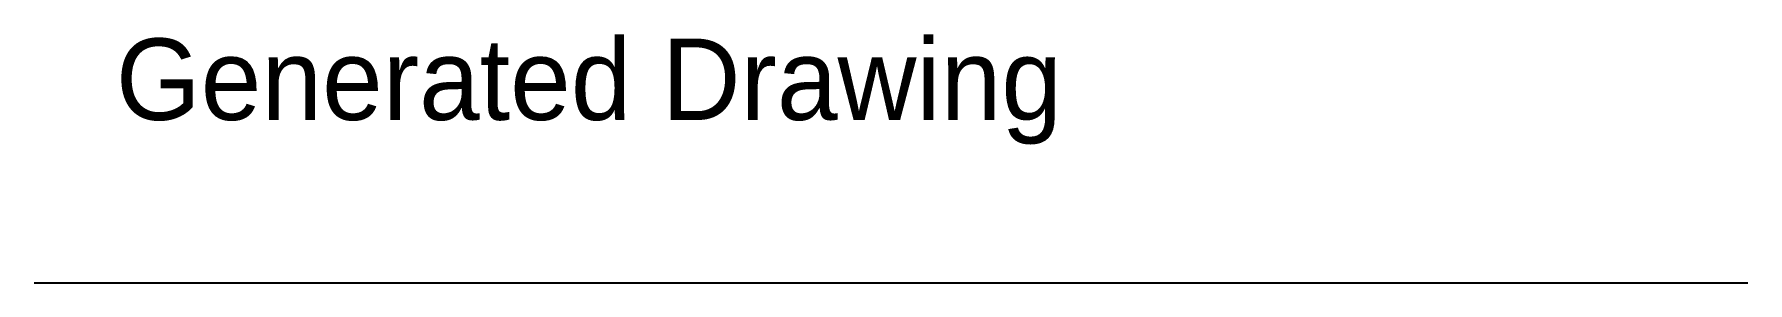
# Paper-space layout 'Layout1' of a CAD drawing. Header units: millimetres. Extents: x 0 to 210, y 0 to 31.
import ezdxf

# ---------------------------------------------------------------- set-up
doc = ezdxf.new("R2010")
doc.units = ezdxf.units.MM

psp = doc.layouts.get("Layout1")

# ---------------------------------------------------------------- linework, layer by layer
at = {"color": 6}
psp.add_line((0, 0), (210, 0), dxfattribs=at)

# ---------------------------------------------------------------- texts
psp.add_text('Generated Drawing', height=10).set_placement((10, 20))

doc.saveas('drawing.dxf')
